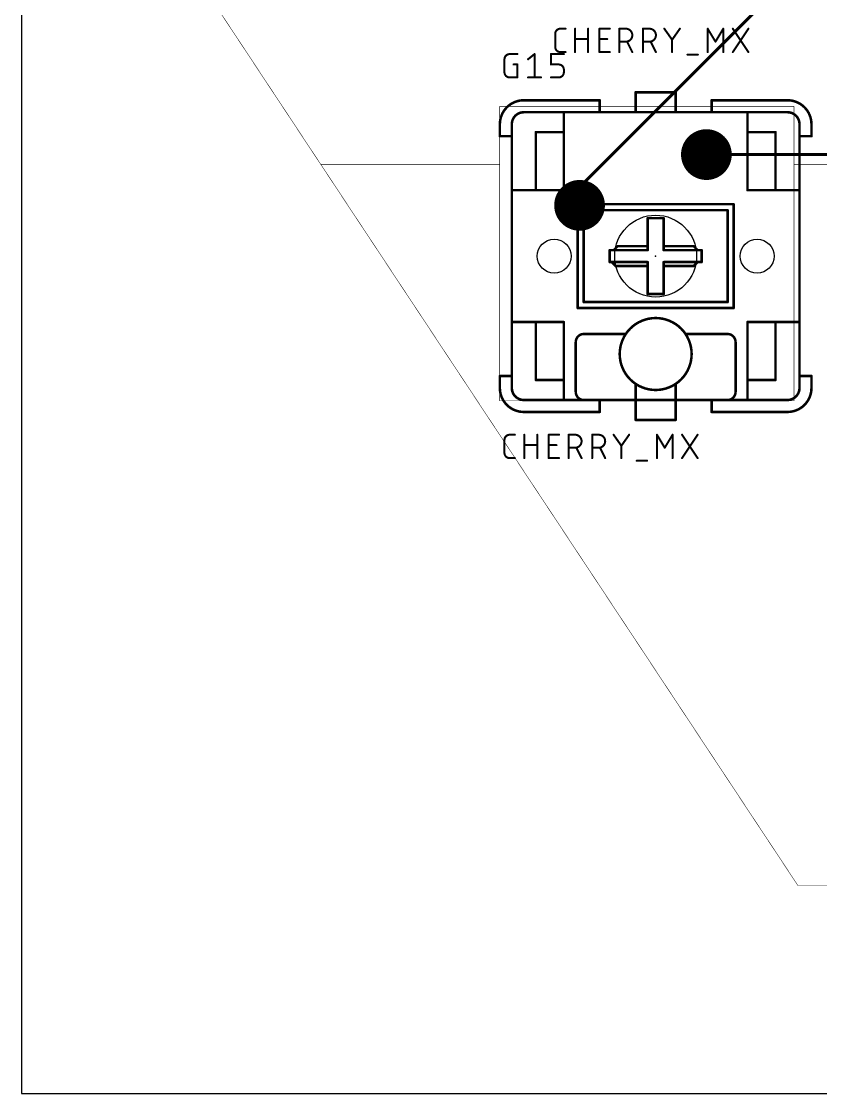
# Model space of a CAD drawing. Extents: x 8 to 150, y -13 to 106.
# Drawn here: x 7.6 to 47.6, y -12.7 to 41 of the extents above; entities that cross this region are included whole.
import ezdxf

# ---------------------------------------------------------------- set-up
doc = ezdxf.new("R2010")
doc.units = 0
for name, color, linetype in [('1', 22, 'CONTINUOUS'), ('16', 175, 'CONTINUOUS'), ('17', 82, 'CONTINUOUS'), ('20', 30, 'CONTINUOUS'), ('21', 253, 'CONTINUOUS'), ('23', 7, 'CONTINUOUS'), ('25', 253, 'CONTINUOUS'), ('49', 253, 'CONTINUOUS'), ('51', 253, 'CONTINUOUS')]:
    doc.layers.add(name, color=color, linetype=linetype)

# ---------------------------------------------------------------- blocks, each defined once
blk = doc.blocks.new('ROUNDP')
at = {"const_width": 0.5}
blk.add_lwpolyline([(0, -0.25, 1), (0, 0.25, 1), (0, -0.25)], format="xyb", dxfattribs=at)

msp = doc.modelspace()

# ---------------------------------------------------------------- linework, layer by layer
at = {"layer": '1', "const_width": 0.1524}
msp.add_lwpolyline([(49.0728, 34.29), (41.91, 34.29)], dxfattribs=at)
at = {"layer": '1', "const_width": 0.0762}
msp.add_lwpolyline([(41.91, 34.3281, 1), (41.91, 34.2519)], format="xyb", dxfattribs=at)
at = {"layer": '16', "const_width": 0.1524}
for points in [[(35.6616, 32.766), (59.1312, 56.2356)], [(35.6616, 31.8516), (35.6616, 32.766)], [(35.6616, 31.8516), (35.56, 31.75)]]:
    msp.add_lwpolyline(points, dxfattribs=at)
at = {"layer": '16', "const_width": 0.0762}
for points in [[(35.6997, 32.766, 1), (35.6235, 32.766)], [(35.6347, 32.7929, 1), (35.6885, 32.7391)], [(35.5331, 31.7769, 1), (35.5869, 31.7231)], [(35.6235, 31.8516, 1), (35.6997, 31.8516)], [(35.6885, 31.8247, 1), (35.6347, 31.8785)]]:
    msp.add_lwpolyline(points, format="xyb", dxfattribs=at)
at = {"layer": '20', "const_width": 0.025}
for points in [[(8.89, 54.5206), (46.4896, -2.286)], [(46.4896, -2.286), (60.1294, -2.286)]]:
    msp.add_lwpolyline(points, dxfattribs=at)
at = {"layer": '20', "const_width": 0.0125}
for points in [[(46.4896, -2.2797, 1), (46.4896, -2.2923)], [(46.4844, -2.2894, 1), (46.4948, -2.2826)]]:
    msp.add_lwpolyline(points, format="xyb", dxfattribs=at)
at = {"layer": '20'}
for centre, radius in [((39.37, 29.21), 2.05), ((34.29, 29.21), 0.85), ((44.45, 29.21), 0.85)]:
    msp.add_circle(centre, radius, dxfattribs=at)
at = {"layer": '21'}
for points, const_width in [([(32.77, 37.01, 0.4142), (31.57, 35.81)], 0.127), ([(32.77, 37.0418, 1), (32.77, 36.9783)], 0.0635), ([(32.77, 36.9783, 1), (32.77, 37.0418)], 0.0635), ([(36.6018, 37.01, 1), (36.5382, 37.01)], 0.0635), ([(36.57, 36.9783, 1), (36.57, 37.0418)], 0.0635), ([(38.37, 37.4418, 1), (38.37, 37.3783)], 0.0635), ([(38.4018, 37.41, 1), (38.3383, 37.41)], 0.0635), ([(40.4018, 37.41, 1), (40.3383, 37.41)], 0.0635), ([(40.37, 37.3783, 1), (40.37, 37.4418)], 0.0635), ([(42.2018, 37.01, 1), (42.1382, 37.01)], 0.0635), ([(42.17, 37.0418, 1), (42.17, 36.9783)], 0.0635), ([(45.97, 37.0418, 1), (45.97, 36.9783)], 0.0635), ([(47.17, 35.81, 0.4142), (45.97, 37.01)], 0.127), ([(45.97, 36.9783, 1), (45.97, 37.0418)], 0.0635), ([(32.77, 36.41, 0.4142), (32.17, 35.81)], 0.127), ([(32.77, 36.4418, 1), (32.77, 36.3783)], 0.0635), ([(32.77, 36.3783, 1), (32.77, 36.4418)], 0.0635), ([(36.57, 36.4418, 1), (36.57, 36.3783)], 0.0635), ([(36.5382, 36.41, 1), (36.6018, 36.41)], 0.0635), ([(36.57, 36.3783, 1), (36.57, 36.4418)], 0.0635), ([(38.37, 36.4418, 1), (38.37, 36.3783)], 0.0635), ([(38.3383, 36.41, 1), (38.4018, 36.41)], 0.0635), ([(38.37, 36.3783, 1), (38.37, 36.4418)], 0.0635), ([(40.37, 36.4418, 1), (40.37, 36.3783)], 0.0635), ([(40.3383, 36.41, 1), (40.4018, 36.41)], 0.0635), ([(40.37, 36.3783, 1), (40.37, 36.4418)], 0.0635), ([(42.1382, 36.41, 1), (42.2018, 36.41)], 0.0635), ([(42.17, 36.4418, 1), (42.17, 36.3783)], 0.0635), ([(42.17, 36.3783, 1), (42.17, 36.4418)], 0.0635), ([(45.97, 36.4418, 1), (45.97, 36.3783)], 0.0635), ([(46.57, 35.81, 0.4142), (45.97, 36.41)], 0.127), ([(45.97, 36.3783, 1), (45.97, 36.4418)], 0.0635), ([(31.6017, 35.81, 1), (31.5383, 35.81)], 0.0635), ([(31.5383, 35.81, 1), (31.6017, 35.81)], 0.0635), ([(32.2018, 35.81, 1), (32.1382, 35.81)], 0.0635), ([(32.1382, 35.81, 1), (32.2018, 35.81)], 0.0635), ([(46.6018, 35.81, 1), (46.5382, 35.81)], 0.0635), ([(46.5382, 35.81, 1), (46.6018, 35.81)], 0.0635), ([(47.2018, 35.81, 1), (47.1382, 35.81)], 0.0635), ([(47.1382, 35.81, 1), (47.2018, 35.81)], 0.0635), ([(31.57, 35.2418, 1), (31.57, 35.1782)], 0.0635), ([(31.5383, 35.21, 1), (31.6017, 35.21)], 0.0635), ([(32.2018, 35.21, 1), (32.1382, 35.21)], 0.0635), ([(32.1382, 35.21, 1), (32.2018, 35.21)], 0.0635), ([(32.17, 35.1782, 1), (32.17, 35.2418)], 0.0635), ([(46.6018, 35.21, 1), (46.5382, 35.21)], 0.0635), ([(46.57, 35.2418, 1), (46.57, 35.1782)], 0.0635), ([(46.5382, 35.21, 1), (46.6018, 35.21)], 0.0635), ([(47.1382, 35.21, 1), (47.2018, 35.21)], 0.0635), ([(47.17, 35.1782, 1), (47.17, 35.2418)], 0.0635), ([(31.6017, 23.21, 1), (31.5383, 23.21)], 0.0635), ([(31.57, 23.2417, 1), (31.57, 23.1783)], 0.0635), ([(32.2018, 23.21, 1), (32.1382, 23.21)], 0.0635), ([(32.1382, 23.21, 1), (32.2018, 23.21)], 0.0635), ([(32.17, 23.1783, 1), (32.17, 23.2417)], 0.0635), ([(46.6018, 23.21, 1), (46.5382, 23.21)], 0.0635), ([(46.57, 23.2417, 1), (46.57, 23.1783)], 0.0635), ([(46.5382, 23.21, 1), (46.6018, 23.21)], 0.0635), ([(47.2018, 23.21, 1), (47.1382, 23.21)], 0.0635), ([(47.17, 23.1783, 1), (47.17, 23.2417)], 0.0635), ([(31.57, 22.61, 0.4142), (32.77, 21.41)], 0.127), ([(31.6017, 22.61, 1), (31.5383, 22.61)], 0.0635), ([(31.5383, 22.61, 1), (31.6017, 22.61)], 0.0635), ([(32.2018, 22.61, 1), (32.1382, 22.61)], 0.0635), ([(32.1382, 22.61, 1), (32.2018, 22.61)], 0.0635), ([(32.17, 22.61, 0.4142), (32.77, 22.01)], 0.127), ([(45.97, 21.41, 0.4142), (47.17, 22.61)], 0.127), ([(45.97, 22.01, 0.4142), (46.57, 22.61)], 0.127), ([(46.6018, 22.61, 1), (46.5382, 22.61)], 0.0635), ([(46.5382, 22.61, 1), (46.6018, 22.61)], 0.0635), ([(47.2018, 22.61, 1), (47.1382, 22.61)], 0.0635), ([(47.1382, 22.61, 1), (47.2018, 22.61)], 0.0635), ([(32.77, 22.0418, 1), (32.77, 21.9783)], 0.0635), ([(32.77, 21.9783, 1), (32.77, 22.0418)], 0.0635), ([(36.57, 22.0418, 1), (36.57, 21.9783)], 0.0635), ([(36.6018, 22.01, 1), (36.5382, 22.01)], 0.0635), ([(36.57, 21.9783, 1), (36.57, 22.0418)], 0.0635), ([(38.37, 22.0418, 1), (38.37, 21.9783)], 0.0635), ([(38.4018, 22.01, 1), (38.3383, 22.01)], 0.0635), ([(38.37, 21.9783, 1), (38.37, 22.0418)], 0.0635), ([(40.37, 22.0418, 1), (40.37, 21.9783)], 0.0635), ([(40.4018, 22.01, 1), (40.3383, 22.01)], 0.0635), ([(40.37, 21.9783, 1), (40.37, 22.0418)], 0.0635), ([(42.2018, 22.01, 1), (42.1382, 22.01)], 0.0635), ([(42.17, 22.0418, 1), (42.17, 21.9783)], 0.0635), ([(42.17, 21.9783, 1), (42.17, 22.0418)], 0.0635), ([(45.97, 22.0418, 1), (45.97, 21.9783)], 0.0635), ([(45.97, 21.9783, 1), (45.97, 22.0418)], 0.0635), ([(32.77, 21.4417, 1), (32.77, 21.3783)], 0.0635), ([(32.77, 21.3783, 1), (32.77, 21.4417)], 0.0635), ([(36.57, 21.3783, 1), (36.57, 21.4417)], 0.0635), ([(42.17, 21.4417, 1), (42.17, 21.3783)], 0.0635), ([(45.97, 21.4417, 1), (45.97, 21.3783)], 0.0635), ([(45.97, 21.3783, 1), (45.97, 21.4417)], 0.0635), ([(36.5382, 21.41, 1), (36.6018, 21.41)], 0.0635), ([(38.37, 21.0418, 1), (38.37, 20.9783)], 0.0635), ([(38.3383, 21.01, 1), (38.4018, 21.01)], 0.0635), ([(40.3383, 21.01, 1), (40.4018, 21.01)], 0.0635), ([(40.37, 20.9783, 1), (40.37, 21.0418)], 0.0635), ([(42.1382, 21.41, 1), (42.2018, 21.41)], 0.0635)]:
    msp.add_lwpolyline(points, format="xyb", dxfattribs=dict(at, const_width=const_width))
at = {"layer": '21', "const_width": 0.127}
for points in [[(32.77, 37.01), (36.57, 37.01)], [(36.57, 37.01), (36.57, 36.41)], [(38.37, 37.41), (38.37, 36.41)], [(40.37, 37.41), (38.37, 37.41)], [(40.37, 37.41), (40.37, 36.41)], [(42.17, 37.01), (45.97, 37.01)], [(42.17, 37.01), (42.17, 36.41)], [(32.77, 36.41), (36.57, 36.41)], [(36.57, 36.41), (38.37, 36.41)], [(38.37, 36.41), (40.37, 36.41)], [(40.37, 36.41), (42.17, 36.41)], [(42.17, 36.41), (45.97, 36.41)], [(31.57, 35.21), (31.57, 35.81)], [(32.17, 35.21), (32.17, 35.81)], [(46.57, 35.81), (46.57, 35.21)], [(47.17, 35.81), (47.17, 35.21)], [(32.17, 35.21), (31.57, 35.21)], [(32.17, 23.21), (32.17, 35.21)], [(46.57, 35.21), (46.57, 23.21)], [(46.57, 35.21), (47.17, 35.21)], [(31.57, 22.61), (31.57, 23.21)], [(32.17, 23.21), (31.57, 23.21)], [(32.17, 22.61), (32.17, 23.21)], [(46.57, 23.21), (46.57, 22.61)], [(46.57, 23.21), (47.17, 23.21)], [(47.17, 23.21), (47.17, 22.61)], [(36.57, 22.01), (32.77, 22.01)], [(38.37, 22.01), (36.57, 22.01)], [(36.57, 22.01), (36.57, 21.41)], [(40.37, 22.01), (38.37, 22.01)], [(38.37, 22.01), (38.37, 21.01)], [(42.17, 22.01), (40.37, 22.01)], [(40.37, 22.01), (40.37, 21.01)], [(45.97, 22.01), (42.17, 22.01)], [(42.17, 22.01), (42.17, 21.41)], [(36.57, 21.41), (32.77, 21.41)], [(45.97, 21.41), (42.17, 21.41)], [(40.37, 21.01), (38.37, 21.01)]]:
    msp.add_lwpolyline(points, dxfattribs=at)
at = {"layer": '23'}
msp.add_point((39.37, 29.21), dxfattribs=at)
at = {"layer": '25'}
for points, const_width in [([(34.6004, 40.5892, 0.4142), (34.3408, 40.3296)], 0.1016), ([(34.3662, 40.3296, 1), (34.3154, 40.3296)], 0.0508), ([(34.3154, 40.3296, 1), (34.3662, 40.3296)], 0.0508), ([(34.6004, 40.6146, 1), (34.6004, 40.5638)], 0.0508), ([(34.6004, 40.5638, 1), (34.6004, 40.6146)], 0.0508), ([(34.8601, 40.5638, 1), (34.8601, 40.6146)], 0.0508), ([(35.3601, 40.5892, 1), (35.3093, 40.5892)], 0.0508), ([(36.0092, 40.5892, 1), (35.9584, 40.5892)], 0.0508), ([(36.5816, 40.5892, 1), (36.5308, 40.5892)], 0.0508), ([(36.5562, 40.6146, 1), (36.5562, 40.5638)], 0.0508), ([(37.0755, 40.5638, 1), (37.0755, 40.6146)], 0.0508), ([(37.5773, 40.5892, 1), (37.5265, 40.5892)], 0.0508), ([(37.5519, 40.6146, 1), (37.5519, 40.5638)], 0.0508), ([(37.8764, 39.9401, 1), (37.8764, 40.5892)], 0.1016), ([(37.8764, 40.6146, 1), (37.8764, 40.5638)], 0.0508), ([(37.8764, 40.5638, 1), (37.8764, 40.6146)], 0.0508), ([(38.7584, 40.5892, 1), (38.7076, 40.5892)], 0.0508), ([(38.733, 40.6146, 1), (38.733, 40.5638)], 0.0508), ([(39.0575, 39.9401, 1), (39.0575, 40.5892)], 0.1016), ([(39.0575, 40.6146, 1), (39.0575, 40.5638)], 0.0508), ([(39.0575, 40.5638, 1), (39.0575, 40.6146)], 0.0508), ([(39.8245, 40.6038, 1), (39.7829, 40.5746)], 0.0508), ([(40.6034, 40.5746, 1), (40.5619, 40.6038)], 0.0508), ([(42.0008, 40.5892, 1), (41.95, 40.5892)], 0.0508), ([(41.9972, 40.6023, 1), (41.9536, 40.5761)], 0.0508), ([(42.7797, 40.5892, 1), (42.7289, 40.5892)], 0.0508), ([(42.7761, 40.5761, 1), (42.7326, 40.6023)], 0.0508), ([(43.2538, 40.6033, 1), (43.2116, 40.5751)], 0.0508), ([(44.0328, 40.5751, 1), (43.9905, 40.6033)], 0.0508), ([(34.3408, 39.6804, 0.4142), (34.6004, 39.4208)], 0.1016), ([(34.3662, 39.6804, 1), (34.3154, 39.6804)], 0.0508), ([(34.3154, 39.6804, 1), (34.3662, 39.6804)], 0.0508), ([(35.3347, 40.0953, 1), (35.3347, 40.0445)], 0.0508), ([(35.9838, 40.0445, 1), (35.9838, 40.0953)], 0.0508), ([(36.5562, 40.0953, 1), (36.5562, 40.0445)], 0.0508), ([(36.9456, 40.0445, 1), (36.9456, 40.0953)], 0.0508), ([(37.5519, 39.9655, 1), (37.5519, 39.9147)], 0.0508), ([(37.8764, 39.9655, 1), (37.8764, 39.9147)], 0.0508), ([(37.8764, 39.9147, 1), (37.8764, 39.9655)], 0.0508), ([(37.9641, 39.9514, 1), (37.9186, 39.9287)], 0.0508), ([(38.733, 39.9655, 1), (38.733, 39.9147)], 0.0508), ([(39.0575, 39.9655, 1), (39.0575, 39.9147)], 0.0508), ([(39.0575, 39.9147, 1), (39.0575, 39.9655)], 0.0508), ([(39.1452, 39.9514, 1), (39.0997, 39.9287)], 0.0508), ([(40.1724, 40.0521, 1), (40.2139, 40.0228)], 0.0508), ([(40.2186, 40.0375, 1), (40.1678, 40.0375)], 0.0508), ([(40.1724, 40.0228, 1), (40.2139, 40.0521)], 0.0508), ([(42.3431, 39.9532, 1), (42.3866, 39.927)], 0.0508), ([(42.3431, 39.927, 1), (42.3866, 39.9532)], 0.0508), ([(32.0604, 39.3192, 0.4142), (31.8008, 39.0596)], 0.1016), ([(32.0604, 39.3446, 1), (32.0604, 39.2938)], 0.0508), ([(32.0604, 39.2938, 1), (32.0604, 39.3446)], 0.0508), ([(32.4499, 39.2938, 1), (32.4499, 39.3446)], 0.0508), ([(33.3318, 39.3192, 1), (33.2811, 39.3192)], 0.0508), ([(33.3223, 39.2994, 1), (33.2906, 39.339)], 0.0508), ([(34.1503, 39.3192, 1), (34.0995, 39.3192)], 0.0508), ([(34.1249, 39.3446, 1), (34.1249, 39.2938)], 0.0508), ([(34.6004, 39.4462, 1), (34.6004, 39.3954)], 0.0508), ([(34.6004, 39.3954, 1), (34.6004, 39.4462)], 0.0508), ([(34.774, 39.2938, 1), (34.774, 39.3446)], 0.0508), ([(34.8601, 39.3954, 1), (34.8601, 39.4462)], 0.0508), ([(35.3093, 39.4208, 1), (35.3601, 39.4208)], 0.0508), ([(35.9584, 39.4208, 1), (36.0092, 39.4208)], 0.0508), ([(36.5562, 39.4462, 1), (36.5562, 39.3954)], 0.0508), ([(36.5308, 39.4208, 1), (36.5816, 39.4208)], 0.0508), ([(37.0755, 39.3954, 1), (37.0755, 39.4462)], 0.0508), ([(37.5265, 39.4208, 1), (37.5773, 39.4208)], 0.0508), ([(38.1783, 39.4094, 1), (38.2237, 39.4322)], 0.0508), ([(38.7076, 39.4208, 1), (38.7584, 39.4208)], 0.0508), ([(39.3594, 39.4094, 1), (39.4048, 39.4322)], 0.0508), ([(40.1678, 39.4208, 1), (40.2186, 39.4208)], 0.0508), ([(40.9622, 39.3164, 1), (40.9622, 39.2656)], 0.0508), ([(41.4815, 39.2656, 1), (41.4815, 39.3164)], 0.0508), ([(41.95, 39.4208, 1), (42.0008, 39.4208)], 0.0508), ([(42.7289, 39.4208, 1), (42.7797, 39.4208)], 0.0508), ([(43.2116, 39.4349, 1), (43.2538, 39.4067)], 0.0508), ([(43.9905, 39.4067, 1), (44.0328, 39.4349)], 0.0508), ([(31.8262, 39.0596, 1), (31.7754, 39.0596)], 0.0508), ([(31.7754, 39.0596, 1), (31.8262, 39.0596)], 0.0508), ([(32.2552, 38.8253, 1), (32.2552, 38.7745)], 0.0508), ([(32.4753, 38.7999, 1), (32.4245, 38.7999)], 0.0508), ([(32.4499, 38.7745, 1), (32.4499, 38.8253)], 0.0508), ([(32.966, 39.0794, 1), (32.9978, 39.0397)], 0.0508), ([(34.1249, 38.8253, 1), (34.1249, 38.7745)], 0.0508), ([(34.0995, 38.7999, 1), (34.1503, 38.7999)], 0.0508), ([(34.774, 38.5403, 0.4142), (34.5144, 38.7999)], 0.1016), ([(34.5144, 38.8253, 1), (34.5144, 38.7745)], 0.0508), ([(34.5144, 38.7745, 1), (34.5144, 38.8253)], 0.0508), ([(31.8008, 38.4104, 0.4142), (32.0604, 38.1508)], 0.1016), ([(31.8262, 38.4104, 1), (31.7754, 38.4104)], 0.0508), ([(31.7754, 38.4104, 1), (31.8262, 38.4104)], 0.0508), ([(32.0604, 38.1762, 1), (32.0604, 38.1254)], 0.0508), ([(32.0604, 38.1254, 1), (32.0604, 38.1762)], 0.0508), ([(32.4245, 38.1508, 1), (32.4753, 38.1508)], 0.0508), ([(32.4499, 38.1254, 1), (32.4499, 38.1762)], 0.0508), ([(32.9819, 38.1762, 1), (32.9819, 38.1254)], 0.0508), ([(33.2811, 38.1508, 1), (33.3318, 38.1508)], 0.0508), ([(33.631, 38.1254, 1), (33.631, 38.1762)], 0.0508), ([(34.1249, 38.1762, 1), (34.1249, 38.1254)], 0.0508), ([(34.5144, 38.1508, 0.4142), (34.774, 38.4104)], 0.1016), ([(34.5144, 38.1762, 1), (34.5144, 38.1254)], 0.0508), ([(34.5144, 38.1254, 1), (34.5144, 38.1762)], 0.0508), ([(34.7994, 38.5403, 1), (34.7486, 38.5403)], 0.0508), ([(34.7486, 38.5403, 1), (34.7994, 38.5403)], 0.0508), ([(34.7994, 38.4104, 1), (34.7486, 38.4104)], 0.0508), ([(34.7486, 38.4104, 1), (34.7994, 38.4104)], 0.0508), ([(32.0604, 20.2692, 0.4142), (31.8008, 20.0096)], 0.1016), ([(31.8262, 20.0096, 1), (31.7754, 20.0096)], 0.0508), ([(31.7754, 20.0096, 1), (31.8262, 20.0096)], 0.0508), ([(32.0604, 20.2946, 1), (32.0604, 20.2438)], 0.0508), ([(32.0604, 20.2438, 1), (32.0604, 20.2946)], 0.0508), ([(32.3201, 20.2438, 1), (32.3201, 20.2946)], 0.0508), ([(32.8201, 20.2692, 1), (32.7693, 20.2692)], 0.0508), ([(33.4692, 20.2692, 1), (33.4184, 20.2692)], 0.0508), ([(34.0416, 20.2692, 1), (33.9908, 20.2692)], 0.0508), ([(34.0162, 20.2946, 1), (34.0162, 20.2438)], 0.0508), ([(34.5355, 20.2438, 1), (34.5355, 20.2946)], 0.0508), ([(35.0373, 20.2692, 1), (34.9865, 20.2692)], 0.0508), ([(35.0119, 20.2946, 1), (35.0119, 20.2438)], 0.0508), ([(35.3364, 19.6201, 1), (35.3364, 20.2692)], 0.1016), ([(35.3364, 20.2946, 1), (35.3364, 20.2438)], 0.0508), ([(35.3364, 20.2438, 1), (35.3364, 20.2946)], 0.0508), ([(36.2184, 20.2692, 1), (36.1676, 20.2692)], 0.0508), ([(36.193, 20.2946, 1), (36.193, 20.2438)], 0.0508), ([(36.5175, 19.6201, 1), (36.5175, 20.2692)], 0.1016), ([(36.5175, 20.2946, 1), (36.5175, 20.2438)], 0.0508), ([(36.5175, 20.2438, 1), (36.5175, 20.2946)], 0.0508), ([(37.2845, 20.2838, 1), (37.2429, 20.2546)], 0.0508), ([(38.0634, 20.2546, 1), (38.0219, 20.2838)], 0.0508), ([(39.4608, 20.2692, 1), (39.41, 20.2692)], 0.0508), ([(39.4572, 20.2823, 1), (39.4136, 20.2561)], 0.0508), ([(40.2397, 20.2692, 1), (40.1889, 20.2692)], 0.0508), ([(40.2361, 20.2561, 1), (40.1926, 20.2823)], 0.0508), ([(40.7138, 20.2833, 1), (40.6716, 20.2551)], 0.0508), ([(41.4928, 20.2551, 1), (41.4505, 20.2833)], 0.0508), ([(31.8008, 19.3604, 0.4142), (32.0604, 19.1008)], 0.1016), ([(31.8262, 19.3604, 1), (31.7754, 19.3604)], 0.0508), ([(31.7754, 19.3604, 1), (31.8262, 19.3604)], 0.0508), ([(32.7947, 19.7753, 1), (32.7947, 19.7245)], 0.0508), ([(33.4438, 19.7245, 1), (33.4438, 19.7753)], 0.0508), ([(34.0162, 19.7753, 1), (34.0162, 19.7245)], 0.0508), ([(34.4056, 19.7245, 1), (34.4056, 19.7753)], 0.0508), ([(35.0119, 19.6455, 1), (35.0119, 19.5947)], 0.0508), ([(35.3364, 19.6455, 1), (35.3364, 19.5947)], 0.0508), ([(35.3364, 19.5947, 1), (35.3364, 19.6455)], 0.0508), ([(35.4241, 19.6314, 1), (35.3786, 19.6087)], 0.0508), ([(36.193, 19.6455, 1), (36.193, 19.5947)], 0.0508), ([(36.5175, 19.6455, 1), (36.5175, 19.5947)], 0.0508), ([(36.5175, 19.5947, 1), (36.5175, 19.6455)], 0.0508), ([(36.6052, 19.6314, 1), (36.5597, 19.6087)], 0.0508), ([(37.6324, 19.7321, 1), (37.6739, 19.7028)], 0.0508), ([(37.6786, 19.7175, 1), (37.6278, 19.7175)], 0.0508), ([(37.6324, 19.7028, 1), (37.6739, 19.7321)], 0.0508), ([(39.8031, 19.6332, 1), (39.8466, 19.607)], 0.0508), ([(39.8031, 19.607, 1), (39.8466, 19.6332)], 0.0508), ([(32.0604, 19.1262, 1), (32.0604, 19.0754)], 0.0508), ([(32.0604, 19.0754, 1), (32.0604, 19.1262)], 0.0508), ([(32.3201, 19.0754, 1), (32.3201, 19.1262)], 0.0508), ([(32.7693, 19.1008, 1), (32.8201, 19.1008)], 0.0508), ([(33.4184, 19.1008, 1), (33.4692, 19.1008)], 0.0508), ([(34.0162, 19.1262, 1), (34.0162, 19.0754)], 0.0508), ([(33.9908, 19.1008, 1), (34.0416, 19.1008)], 0.0508), ([(34.5355, 19.0754, 1), (34.5355, 19.1262)], 0.0508), ([(34.9865, 19.1008, 1), (35.0373, 19.1008)], 0.0508), ([(35.6383, 19.0894, 1), (35.6837, 19.1122)], 0.0508), ([(36.1676, 19.1008, 1), (36.2184, 19.1008)], 0.0508), ([(36.8194, 19.0894, 1), (36.8648, 19.1122)], 0.0508), ([(37.6278, 19.1008, 1), (37.6786, 19.1008)], 0.0508), ([(38.4222, 18.9964, 1), (38.4222, 18.9456)], 0.0508), ([(38.9415, 18.9456, 1), (38.9415, 18.9964)], 0.0508), ([(39.41, 19.1008, 1), (39.4608, 19.1008)], 0.0508), ([(40.1889, 19.1008, 1), (40.2397, 19.1008)], 0.0508), ([(40.6716, 19.1149, 1), (40.7138, 19.0867)], 0.0508), ([(41.4505, 19.0867, 1), (41.4928, 19.1149)], 0.0508)]:
    msp.add_lwpolyline(points, format="xyb", dxfattribs=dict(at, const_width=const_width))
at = {"layer": '25', "const_width": 0.1016}
for points in [[(34.3408, 39.6804), (34.3408, 40.3296)], [(34.6004, 40.5892), (34.8601, 40.5892)], [(35.3347, 39.4208), (35.3347, 40.5892)], [(35.9838, 40.5892), (35.9838, 39.4208)], [(36.5562, 39.4208), (36.5562, 40.5892)], [(36.5562, 40.5892), (37.0755, 40.5892)], [(37.5519, 39.4208), (37.5519, 40.5892)], [(37.5519, 40.5892), (37.8764, 40.5892)], [(38.733, 39.4208), (38.733, 40.5892)], [(38.733, 40.5892), (39.0575, 40.5892)], [(39.8037, 40.5892), (40.1932, 40.0375)], [(40.1932, 40.0375), (40.5826, 40.5892)], [(41.9754, 39.4208), (41.9754, 40.5892)], [(41.9754, 40.5892), (42.3649, 39.9401)], [(42.3649, 39.9401), (42.7543, 40.5892)], [(42.7543, 40.5892), (42.7543, 39.4208)], [(43.2327, 39.4208), (44.0116, 40.5892)], [(43.2327, 40.5892), (44.0116, 39.4208)], [(35.3347, 40.0699), (35.9838, 40.0699)], [(36.5562, 40.0699), (36.9456, 40.0699)], [(37.8764, 39.9401), (37.5519, 39.9401)], [(38.201, 39.4208), (37.9413, 39.9401)], [(39.0575, 39.9401), (38.733, 39.9401)], [(39.3821, 39.4208), (39.1224, 39.9401)], [(40.1932, 39.4208), (40.1932, 40.0375)], [(32.0604, 39.3192), (32.4499, 39.3192)], [(32.9819, 39.0596), (33.3064, 39.3192)], [(33.3064, 39.3192), (33.3064, 38.1508)], [(34.1249, 38.7999), (34.1249, 39.3192)], [(34.1249, 39.3192), (34.774, 39.3192)], [(34.8601, 39.4208), (34.6004, 39.4208)], [(37.0755, 39.4208), (36.5562, 39.4208)], [(40.9622, 39.291), (41.4815, 39.291)], [(31.8008, 38.4104), (31.8008, 39.0596)], [(32.2552, 38.7999), (32.4499, 38.7999)], [(32.4499, 38.7999), (32.4499, 38.1508)], [(34.5144, 38.7999), (34.1249, 38.7999)], [(32.4499, 38.1508), (32.0604, 38.1508)], [(32.9819, 38.1508), (33.631, 38.1508)], [(34.1249, 38.1508), (34.5144, 38.1508)], [(34.774, 38.4104), (34.774, 38.5403)], [(31.8008, 19.3604), (31.8008, 20.0096)], [(32.0604, 20.2692), (32.3201, 20.2692)], [(32.7947, 19.1008), (32.7947, 20.2692)], [(33.4438, 20.2692), (33.4438, 19.1008)], [(34.0162, 19.1008), (34.0162, 20.2692)], [(34.0162, 20.2692), (34.5355, 20.2692)], [(35.0119, 19.1008), (35.0119, 20.2692)], [(35.0119, 20.2692), (35.3364, 20.2692)], [(36.193, 19.1008), (36.193, 20.2692)], [(36.193, 20.2692), (36.5175, 20.2692)], [(37.2637, 20.2692), (37.6532, 19.7175)], [(37.6532, 19.7175), (38.0426, 20.2692)], [(39.4354, 19.1008), (39.4354, 20.2692)], [(39.4354, 20.2692), (39.8249, 19.6201)], [(39.8249, 19.6201), (40.2143, 20.2692)], [(40.2143, 20.2692), (40.2143, 19.1008)], [(40.6927, 19.1008), (41.4716, 20.2692)], [(40.6927, 20.2692), (41.4716, 19.1008)], [(32.7947, 19.7499), (33.4438, 19.7499)], [(34.0162, 19.7499), (34.4056, 19.7499)], [(35.3364, 19.6201), (35.0119, 19.6201)], [(35.661, 19.1008), (35.4013, 19.6201)], [(36.5175, 19.6201), (36.193, 19.6201)], [(36.8421, 19.1008), (36.5824, 19.6201)], [(37.6532, 19.1008), (37.6532, 19.7175)], [(32.3201, 19.1008), (32.0604, 19.1008)], [(34.5355, 19.1008), (34.0162, 19.1008)], [(38.4222, 18.971), (38.9415, 18.971)]]:
    msp.add_lwpolyline(points, dxfattribs=at)
at = {"layer": '49'}
for p, q in [((7.62, 100), (7.62, -12.7)), ((7.62, -12.7), (149.84, -12.7))]:
    msp.add_line(p, q, dxfattribs=at)
at = {"layer": '49', "const_width": 0.0125}
for points in [[(31.567, 36.703, 1), (31.5545, 36.703)], [(31.5608, 36.7093, 1), (31.5608, 36.6968)], [(46.299, 36.703, 1), (46.2865, 36.703)], [(46.2928, 36.6968, 1), (46.2928, 36.7093)], [(22.6055, 33.8051, 1), (22.6055, 33.7926)], [(31.567, 33.7989, 1), (31.5545, 33.7989)], [(31.5545, 33.7989, 1), (31.567, 33.7989)], [(31.5608, 33.7926, 1), (31.5608, 33.8051)], [(46.2928, 33.8051, 1), (46.2928, 33.7926)], [(31.5608, 21.9773, 1), (31.5608, 21.9647)], [(31.5545, 21.971, 1), (31.567, 21.971)], [(46.2865, 21.971, 1), (46.299, 21.971)], [(46.2928, 21.9647, 1), (46.2928, 21.9773)]]:
    msp.add_lwpolyline(points, format="xyb", dxfattribs=at)
at = {"layer": '49', "const_width": 0.025}
for points in [[(31.5608, 36.703), (46.2928, 36.703)], [(31.5608, 33.7989), (31.5608, 36.703)], [(46.2928, 36.703), (46.2928, 21.971)], [(31.5608, 33.7989), (22.6055, 33.7989)], [(31.5608, 21.971), (31.5608, 33.7989)], [(52.6936, 33.7989), (46.2928, 33.7989)], [(46.2928, 21.971), (31.5608, 21.971)]]:
    msp.add_lwpolyline(points, dxfattribs=at)
at = {"layer": '51', "const_width": 0.127}
for points in [[(34.77, 35.41), (34.77, 36.41)], [(43.97, 35.41), (43.97, 36.41)], [(33.37, 32.51), (33.37, 35.41)], [(33.37, 35.41), (34.77, 35.41)], [(34.77, 32.51), (34.77, 35.41)], [(43.97, 32.51), (43.97, 35.41)], [(43.97, 35.41), (45.37, 35.41)], [(45.37, 32.51), (45.37, 35.41)], [(32.17, 32.51), (33.37, 32.51)], [(33.37, 32.51), (34.77, 32.51)], [(43.97, 32.51), (45.37, 32.51)], [(45.37, 32.51), (46.57, 32.51)], [(35.47, 31.81), (43.27, 31.81)], [(35.47, 26.61), (35.47, 31.81)], [(43.27, 31.81), (43.27, 26.61)], [(35.77, 26.91), (35.77, 31.51)], [(35.77, 31.51), (42.97, 31.51)], [(38.97, 29.71), (38.97, 31.11)], [(38.97, 31.11), (39.77, 31.11)], [(39.77, 31.11), (39.77, 29.71)], [(42.97, 31.51), (42.97, 26.91)], [(37.07, 28.91), (37.07, 29.51)], [(37.07, 29.51), (37.27, 29.51)], [(37.27, 29.51), (37.47, 29.71)], [(37.27, 29.51), (38.97, 29.51)], [(37.47, 29.71), (38.97, 29.71)], [(38.97, 29.51), (38.97, 29.71)], [(39.77, 29.71), (39.77, 29.51)], [(39.77, 29.71), (41.27, 29.71)], [(39.77, 29.51), (41.47, 29.51)], [(41.47, 29.51), (41.27, 29.71)], [(41.47, 29.51), (41.67, 29.51)], [(41.67, 29.51), (41.67, 28.91)], [(37.07, 28.91), (37.17, 28.91)], [(38.97, 28.91), (37.17, 28.91)], [(37.17, 28.91), (37.37, 28.71)], [(38.97, 28.71), (38.97, 28.91)], [(41.47, 28.91), (39.77, 28.91)], [(39.77, 28.91), (39.77, 28.71)], [(41.27, 28.71), (41.47, 28.91)], [(41.67, 28.91), (41.47, 28.91)], [(37.37, 28.71), (38.97, 28.71)], [(38.97, 27.31), (38.97, 28.71)], [(39.77, 28.71), (39.77, 27.31)], [(39.77, 28.71), (41.27, 28.71)], [(39.77, 27.31), (38.97, 27.31)], [(42.97, 26.91), (35.77, 26.91)], [(43.27, 26.61), (35.47, 26.61)], [(32.17, 25.91), (33.37, 25.91)], [(33.37, 25.91), (34.77, 25.91)], [(33.37, 23.01), (33.37, 25.91)], [(34.77, 23.01), (34.77, 25.91)], [(43.97, 25.91), (45.37, 25.91)], [(43.97, 23.01), (43.97, 25.91)], [(45.37, 25.91), (46.57, 25.91)], [(45.37, 23.01), (45.37, 25.91)], [(37.87, 25.31), (35.77, 25.31)], [(42.97, 25.31), (40.87, 25.31)], [(35.37, 24.91), (35.37, 22.41)], [(43.37, 24.91), (43.37, 22.41)], [(33.37, 23.01), (34.77, 23.01)], [(34.77, 22.01), (34.77, 23.01)], [(43.97, 22.01), (43.97, 23.01)], [(43.97, 23.01), (45.37, 23.01)], [(38.37, 22.01), (38.37, 22.81)], [(40.37, 22.81), (40.37, 22.01)]]:
    msp.add_lwpolyline(points, dxfattribs=at)
at = {"layer": '51'}
for points, const_width in [([(34.8018, 36.41, 1), (34.7383, 36.41)], 0.0635), ([(44.0018, 36.41, 1), (43.9382, 36.41)], 0.0635), ([(33.37, 35.4418, 1), (33.37, 35.3783)], 0.0635), ([(33.4018, 35.41, 1), (33.3383, 35.41)], 0.0635), ([(34.8018, 35.41, 1), (34.7383, 35.41)], 0.0635), ([(34.7383, 35.41, 1), (34.8018, 35.41)], 0.0635), ([(34.77, 35.3783, 1), (34.77, 35.4418)], 0.0635), ([(44.0018, 35.41, 1), (43.9382, 35.41)], 0.0635), ([(43.9382, 35.41, 1), (44.0018, 35.41)], 0.0635), ([(43.97, 35.4418, 1), (43.97, 35.3783)], 0.0635), ([(45.4018, 35.41, 1), (45.3383, 35.41)], 0.0635), ([(45.37, 35.3783, 1), (45.37, 35.4418)], 0.0635), ([(32.17, 32.5418, 1), (32.17, 32.4782)], 0.0635), ([(33.37, 32.5418, 1), (33.37, 32.4782)], 0.0635), ([(33.3383, 32.51, 1), (33.4018, 32.51)], 0.0635), ([(33.37, 32.4782, 1), (33.37, 32.5418)], 0.0635), ([(34.7383, 32.51, 1), (34.8018, 32.51)], 0.0635), ([(34.77, 32.4782, 1), (34.77, 32.5418)], 0.0635), ([(43.97, 32.5418, 1), (43.97, 32.4782)], 0.0635), ([(43.9382, 32.51, 1), (44.0018, 32.51)], 0.0635), ([(45.37, 32.5418, 1), (45.37, 32.4782)], 0.0635), ([(45.3383, 32.51, 1), (45.4018, 32.51)], 0.0635), ([(45.37, 32.4782, 1), (45.37, 32.5418)], 0.0635), ([(46.57, 32.4782, 1), (46.57, 32.5418)], 0.0635), ([(35.5018, 31.81, 1), (35.4382, 31.81)], 0.0635), ([(35.47, 31.8418, 1), (35.47, 31.7783)], 0.0635), ([(43.3018, 31.81, 1), (43.2383, 31.81)], 0.0635), ([(43.27, 31.7783, 1), (43.27, 31.8418)], 0.0635), ([(35.8018, 31.51, 1), (35.7383, 31.51)], 0.0635), ([(35.77, 31.5418, 1), (35.77, 31.4783)], 0.0635), ([(39.0018, 31.11, 1), (38.9382, 31.11)], 0.0635), ([(38.97, 31.1418, 1), (38.97, 31.0783)], 0.0635), ([(39.8018, 31.11, 1), (39.7383, 31.11)], 0.0635), ([(39.77, 31.0783, 1), (39.77, 31.1418)], 0.0635), ([(43.0018, 31.51, 1), (42.9382, 31.51)], 0.0635), ([(42.97, 31.4783, 1), (42.97, 31.5418)], 0.0635), ([(37.1018, 29.51, 1), (37.0382, 29.51)], 0.0635), ([(37.07, 29.5418, 1), (37.07, 29.4783)], 0.0635), ([(37.2475, 29.5325, 1), (37.2925, 29.4875)], 0.0635), ([(37.27, 29.5418, 1), (37.27, 29.4783)], 0.0635), ([(37.27, 29.4783, 1), (37.27, 29.5418)], 0.0635), ([(37.47, 29.7417, 1), (37.47, 29.6783)], 0.0635), ([(37.4925, 29.6875, 1), (37.4475, 29.7325)], 0.0635), ([(39.0018, 29.71, 1), (38.9382, 29.71)], 0.0635), ([(38.9382, 29.71, 1), (39.0018, 29.71)], 0.0635), ([(38.9382, 29.51, 1), (39.0018, 29.51)], 0.0635), ([(38.97, 29.6783, 1), (38.97, 29.7417)], 0.0635), ([(38.97, 29.4783, 1), (38.97, 29.5418)], 0.0635), ([(39.8018, 29.71, 1), (39.7383, 29.71)], 0.0635), ([(39.7383, 29.71, 1), (39.8018, 29.71)], 0.0635), ([(39.77, 29.5418, 1), (39.77, 29.4783)], 0.0635), ([(39.7383, 29.51, 1), (39.8018, 29.51)], 0.0635), ([(39.77, 29.7417, 1), (39.77, 29.6783)], 0.0635), ([(41.2925, 29.7325, 1), (41.2475, 29.6875)], 0.0635), ([(41.27, 29.6783, 1), (41.27, 29.7417)], 0.0635), ([(41.47, 29.5418, 1), (41.47, 29.4783)], 0.0635), ([(41.4475, 29.4875, 1), (41.4925, 29.5325)], 0.0635), ([(41.47, 29.4783, 1), (41.47, 29.5418)], 0.0635), ([(41.7018, 29.51, 1), (41.6382, 29.51)], 0.0635), ([(41.67, 29.4783, 1), (41.67, 29.5418)], 0.0635), ([(37.07, 28.9417, 1), (37.07, 28.8783)], 0.0635), ([(37.1925, 28.9325, 1), (37.1475, 28.8875)], 0.0635), ([(37.17, 28.9417, 1), (37.17, 28.8783)], 0.0635), ([(37.17, 28.8783, 1), (37.17, 28.9417)], 0.0635), ([(39.0018, 28.91, 1), (38.9382, 28.91)], 0.0635), ([(38.97, 28.8783, 1), (38.97, 28.9417)], 0.0635), ([(39.8018, 28.91, 1), (39.7383, 28.91)], 0.0635), ([(39.77, 28.9417, 1), (39.77, 28.8783)], 0.0635), ([(41.47, 28.9417, 1), (41.47, 28.8783)], 0.0635), ([(41.4925, 28.8875, 1), (41.4475, 28.9325)], 0.0635), ([(41.47, 28.8783, 1), (41.47, 28.9417)], 0.0635), ([(41.67, 28.8783, 1), (41.67, 28.9417)], 0.0635), ([(37.0382, 28.91, 1), (37.1018, 28.91)], 0.0635), ([(37.37, 28.7417, 1), (37.37, 28.6783)], 0.0635), ([(37.3475, 28.6875, 1), (37.3925, 28.7325)], 0.0635), ([(39.0018, 28.71, 1), (38.9382, 28.71)], 0.0635), ([(38.9382, 28.71, 1), (39.0018, 28.71)], 0.0635), ([(38.97, 28.6783, 1), (38.97, 28.7417)], 0.0635), ([(39.8018, 28.71, 1), (39.7383, 28.71)], 0.0635), ([(39.7383, 28.71, 1), (39.8018, 28.71)], 0.0635), ([(39.77, 28.7417, 1), (39.77, 28.6783)], 0.0635), ([(41.2475, 28.7325, 1), (41.2925, 28.6875)], 0.0635), ([(41.27, 28.6783, 1), (41.27, 28.7417)], 0.0635), ([(41.6382, 28.91, 1), (41.7018, 28.91)], 0.0635), ([(38.97, 27.3418, 1), (38.97, 27.2783)], 0.0635), ([(39.77, 27.2783, 1), (39.77, 27.3418)], 0.0635), ([(35.7383, 26.91, 1), (35.8018, 26.91)], 0.0635), ([(35.77, 26.9417, 1), (35.77, 26.8783)], 0.0635), ([(38.9382, 27.31, 1), (39.0018, 27.31)], 0.0635), ([(39.7383, 27.31, 1), (39.8018, 27.31)], 0.0635), ([(42.9382, 26.91, 1), (43.0018, 26.91)], 0.0635), ([(42.97, 26.8783, 1), (42.97, 26.9417)], 0.0635), ([(35.4382, 26.61, 1), (35.5018, 26.61)], 0.0635), ([(35.47, 26.6418, 1), (35.47, 26.5783)], 0.0635), ([(43.2383, 26.61, 1), (43.3018, 26.61)], 0.0635), ([(43.27, 26.5783, 1), (43.27, 26.6418)], 0.0635), ([(32.17, 25.9417, 1), (32.17, 25.8783)], 0.0635), ([(33.4018, 25.91, 1), (33.3383, 25.91)], 0.0635), ([(33.37, 25.9417, 1), (33.37, 25.8783)], 0.0635), ([(33.37, 25.8783, 1), (33.37, 25.9417)], 0.0635), ([(34.8018, 25.91, 1), (34.7383, 25.91)], 0.0635), ([(34.77, 25.8783, 1), (34.77, 25.9417)], 0.0635), ([(39.37, 26.11, 1), (39.37, 22.51)], 0.127), ([(39.37, 26.1418, 1), (39.37, 26.0783)], 0.0635), ([(39.37, 22.51, 1), (39.37, 26.11)], 0.127), ([(39.37, 26.0783, 1), (39.37, 26.1418)], 0.0635), ([(44.0018, 25.91, 1), (43.9382, 25.91)], 0.0635), ([(43.97, 25.9417, 1), (43.97, 25.8783)], 0.0635), ([(45.4018, 25.91, 1), (45.3383, 25.91)], 0.0635), ([(45.37, 25.9417, 1), (45.37, 25.8783)], 0.0635), ([(45.37, 25.8783, 1), (45.37, 25.9417)], 0.0635), ([(46.57, 25.8783, 1), (46.57, 25.9417)], 0.0635), ([(35.77, 25.31, 0.4142), (35.37, 24.91)], 0.127), ([(35.77, 25.3418, 1), (35.77, 25.2783)], 0.0635), ([(35.77, 25.2783, 1), (35.77, 25.3418)], 0.0635), ([(37.87, 25.2783, 1), (37.87, 25.3418)], 0.0635), ([(40.87, 25.3418, 1), (40.87, 25.2783)], 0.0635), ([(43.37, 24.91, 0.4142), (42.97, 25.31)], 0.127), ([(42.97, 25.3418, 1), (42.97, 25.2783)], 0.0635), ([(42.97, 25.2783, 1), (42.97, 25.3418)], 0.0635), ([(35.4018, 24.91, 1), (35.3383, 24.91)], 0.0635), ([(35.3383, 24.91, 1), (35.4018, 24.91)], 0.0635), ([(43.4018, 24.91, 1), (43.3383, 24.91)], 0.0635), ([(43.3383, 24.91, 1), (43.4018, 24.91)], 0.0635), ([(33.37, 23.0418, 1), (33.37, 22.9783)], 0.0635), ([(34.8018, 23.01, 1), (34.7383, 23.01)], 0.0635), ([(34.77, 22.9783, 1), (34.77, 23.0418)], 0.0635), ([(44.0018, 23.01, 1), (43.9382, 23.01)], 0.0635), ([(43.97, 23.0418, 1), (43.97, 22.9783)], 0.0635), ([(45.37, 22.9783, 1), (45.37, 23.0418)], 0.0635), ([(33.3383, 23.01, 1), (33.4018, 23.01)], 0.0635), ([(34.7383, 23.01, 1), (34.8018, 23.01)], 0.0635), ([(38.4018, 22.81, 1), (38.3383, 22.81)], 0.0635), ([(39.37, 22.5418, 1), (39.37, 22.4783)], 0.0635), ([(39.37, 22.4783, 1), (39.37, 22.5418)], 0.0635), ([(40.4018, 22.81, 1), (40.3383, 22.81)], 0.0635), ([(43.9382, 23.01, 1), (44.0018, 23.01)], 0.0635), ([(45.3383, 23.01, 1), (45.4018, 23.01)], 0.0635), ([(34.7383, 22.01, 1), (34.8018, 22.01)], 0.0635), ([(35.37, 22.41, 0.4142), (35.77, 22.01)], 0.127), ([(35.4018, 22.41, 1), (35.3383, 22.41)], 0.0635), ([(35.3383, 22.41, 1), (35.4018, 22.41)], 0.0635), ([(35.77, 21.9783, 1), (35.77, 22.0418)], 0.0635), ([(38.3383, 22.01, 1), (38.4018, 22.01)], 0.0635), ([(40.3383, 22.01, 1), (40.4018, 22.01)], 0.0635), ([(42.97, 22.01, 0.4142), (43.37, 22.41)], 0.127), ([(42.97, 22.0418, 1), (42.97, 21.9783)], 0.0635), ([(43.4018, 22.41, 1), (43.3383, 22.41)], 0.0635), ([(43.3383, 22.41, 1), (43.4018, 22.41)], 0.0635), ([(43.9382, 22.01, 1), (44.0018, 22.01)], 0.0635)]:
    msp.add_lwpolyline(points, format="xyb", dxfattribs=dict(at, const_width=const_width))

# ---------------------------------------------------------------- block references
at = {"layer": '17', "xscale": 2.54, "yscale": 2.54}
for p in [(41.91, 34.29), (41.91, 34.29), (35.56, 31.75), (35.56, 31.75)]:
    msp.add_blockref('ROUNDP', p, dxfattribs=at)

doc.saveas('drawing.dxf')
